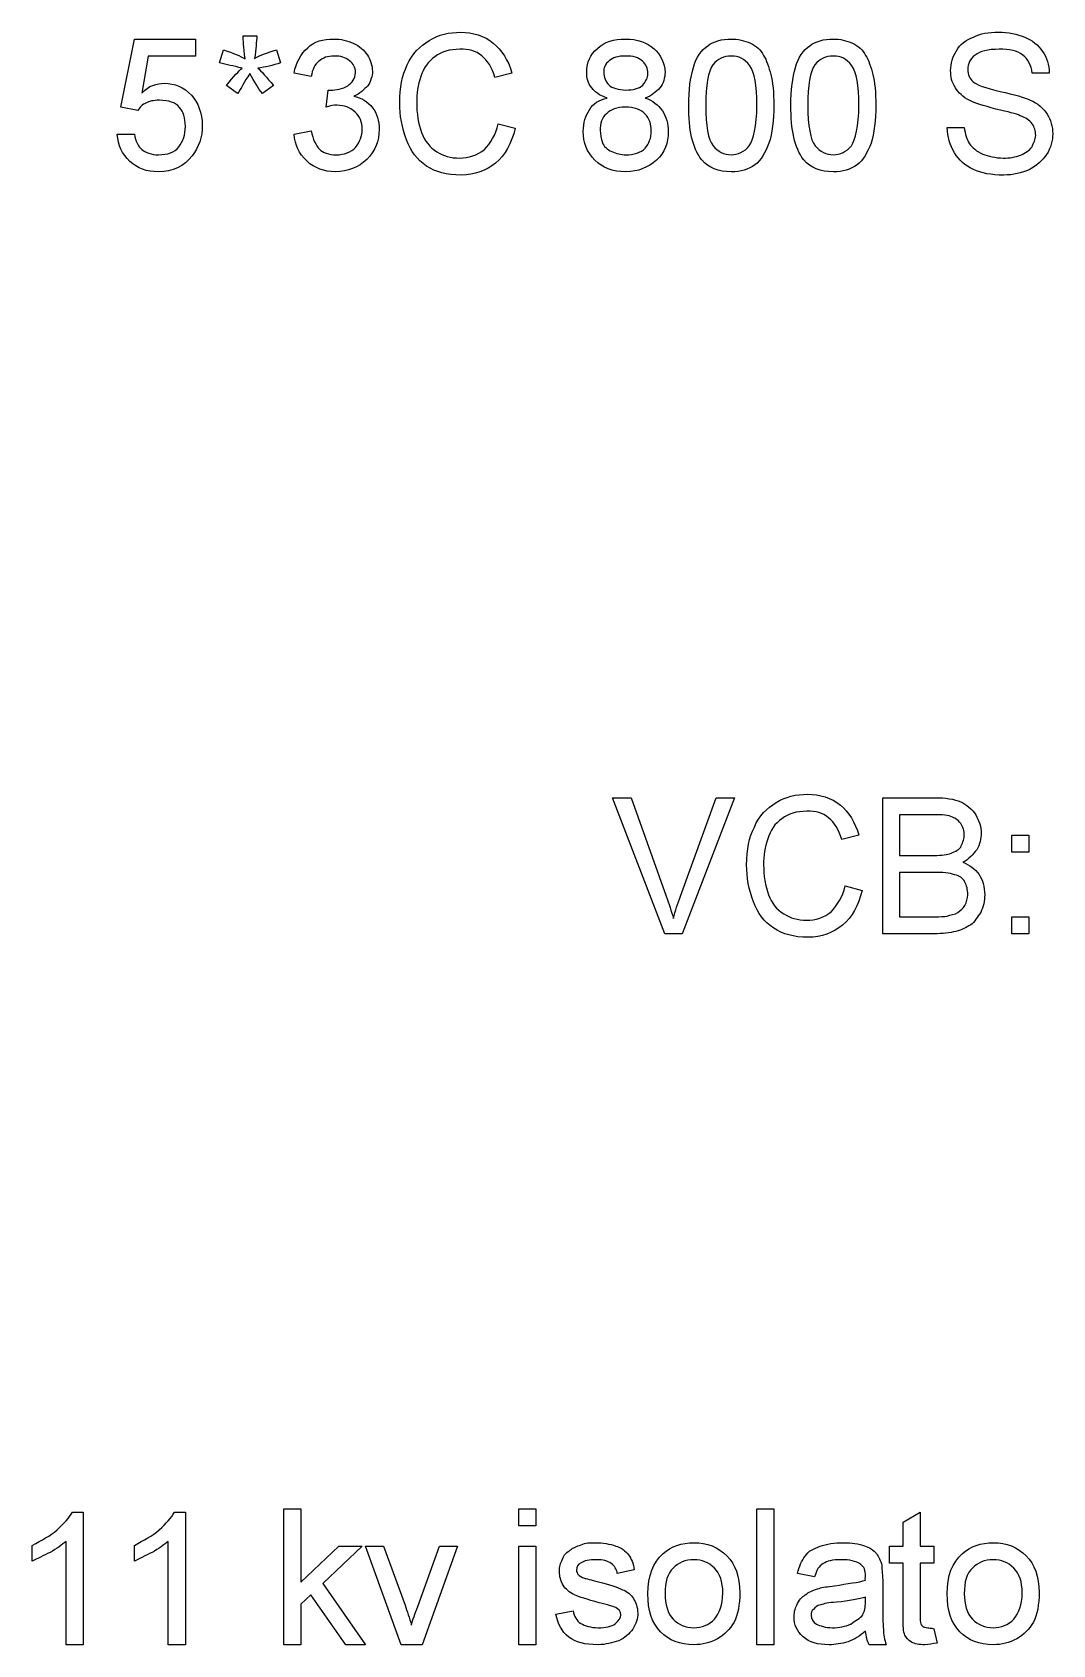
# Model space of a CAD drawing. Header units: millimetres. Extents: x 12 to 286, y 8 to 173.
# Drawn here: x 186.97 to 197.56, y 56.13 to 72.85 of the extents above; entities that cross this region are included whole.
import ezdxf

# ---------------------------------------------------------------- set-up
doc = ezdxf.new("R2010")
doc.units = ezdxf.units.MM
doc.layers.get('0').update_dxf_attribs({"linetype": 'CONTINUOUS'})

msp = doc.modelspace()

# ---------------------------------------------------------------- linework, layer by layer
at = {"color": 0}
for p, q in [((187.89, 72.0729), (188.031, 72.7784)), ((188.031, 72.7784), (188.666, 72.7784)), ((188.666, 72.7784), (188.666, 72.602)), ((189.159, 72.8126), (189.301, 72.8126)), ((188.174, 72.602), (188.108, 72.2175)), ((188.666, 72.602), (188.174, 72.602)), ((188.913, 72.5318), (188.957, 72.6666)), ((189.504, 72.6666), (189.548, 72.5318)), ((189.865, 72.3896), (189.688, 72.4256)), ((191.947, 72.4242), (191.771, 72.3801)), ((192.899, 72.4299), (192.899, 72.4299)), ((197.52, 72.4256), (197.343, 72.4256)), ((189.101, 72.2133), (188.988, 72.2947)), ((189.475, 72.2947), (189.359, 72.2133)), ((190.022, 72.0729), (190.04, 72.2492)), ((188.067, 72.0369), (187.89, 72.0729)), ((192.933, 72.1663), (192.933, 72.1663)), ((193.781, 72.0894), (193.781, 72.0894)), ((194.84, 72.0894), (194.84, 72.0894)), ((187.854, 71.7903), (188.031, 71.7903)), ((189.688, 71.7903), (189.865, 71.8263)), ((191.805, 71.8993), (191.981, 71.8524)), ((196.461, 71.8605), (196.638, 71.8605)), ((193.532, 63.5), (192.989, 64.9111)), ((192.989, 64.9111), (193.182, 64.9111)), ((193.182, 64.9111), (193.548, 63.8888)), ((193.696, 63.8888), (194.064, 64.9111)), ((194.256, 64.9111), (193.713, 63.5)), ((194.064, 64.9111), (194.256, 64.9111)), ((195.792, 63.5), (195.792, 64.9111)), ((195.792, 64.9111), (196.335, 64.9111)), ((196.27, 64.7347), (195.968, 64.7347)), ((195.968, 64.7347), (195.968, 64.3117)), ((195.545, 64.5213), (195.369, 64.4783)), ((197.133, 64.346), (197.133, 64.5223)), ((197.133, 64.5223), (197.309, 64.5223)), ((197.309, 64.5223), (197.309, 64.346)), ((195.968, 64.3117), (196.295, 64.3117)), ((197.309, 64.346), (197.133, 64.346)), ((196.317, 64.1354), (195.968, 64.1354)), ((195.968, 64.1354), (195.968, 63.6764)), ((195.403, 63.996), (195.579, 63.9491)), ((195.968, 63.6764), (196.329, 63.6764)), ((197.133, 63.5), (197.133, 63.6764)), ((197.133, 63.6764), (197.309, 63.6764)), ((197.309, 63.6764), (197.309, 63.5)), ((193.713, 63.5), (193.532, 63.5)), ((196.326, 63.5), (195.792, 63.5)), ((197.309, 63.5), (197.133, 63.5)), ((189.582, 56.1277), (189.582, 57.5388)), ((189.582, 57.5388), (189.758, 57.5388)), ((189.758, 57.5388), (189.758, 56.7778)), ((192.017, 57.3624), (192.017, 57.5388)), ((192.017, 57.5388), (192.194, 57.5388)), ((192.194, 57.5388), (192.194, 57.3624)), ((194.487, 56.1277), (194.487, 57.5388)), ((194.487, 57.5388), (194.663, 57.5388)), ((194.663, 57.5388), (194.663, 56.1277)), ((187.388, 57.5028), (187.501, 57.5028)), ((187.501, 57.5028), (187.501, 56.1277)), ((188.447, 57.5028), (188.56, 57.5028)), ((188.56, 57.5028), (188.56, 56.1277)), ((192.194, 57.3624), (192.017, 57.3624)), ((196.004, 57.3994), (196.18, 57.5014)), ((196.004, 57.15), (196.004, 57.3994)), ((196.18, 57.5014), (196.18, 57.15)), ((187.325, 56.1277), (187.325, 57.1997)), ((188.383, 56.1277), (188.383, 57.1997)), ((186.972, 56.9958), (186.972, 57.1581)), ((188.031, 56.9958), (188.031, 57.1581)), ((189.758, 56.7778), (190.153, 57.15)), ((190.394, 57.15), (189.986, 56.7641)), ((190.153, 57.15), (190.394, 57.15)), ((190.798, 56.1277), (190.43, 57.15)), ((190.43, 57.15), (190.616, 57.15)), ((190.616, 57.15), (190.839, 56.5383)), ((190.971, 56.5256), (191.196, 57.15)), ((191.382, 57.15), (191.017, 56.1277)), ((191.196, 57.15), (191.382, 57.15)), ((192.017, 56.1277), (192.017, 57.15)), ((192.017, 57.15), (192.194, 57.15)), ((192.194, 57.15), (192.194, 56.1277)), ((195.862, 56.9736), (195.862, 57.15)), ((195.862, 57.15), (196.004, 57.15)), ((196.18, 57.15), (196.321, 57.15)), ((196.321, 57.15), (196.321, 56.9736)), ((193.216, 56.9034), (193.04, 56.8674)), ((195.086, 56.8332), (194.91, 56.8674)), ((196.004, 56.9736), (195.862, 56.9736)), ((196.004, 56.4212), (196.004, 56.9736)), ((196.321, 56.9736), (196.18, 56.9736)), ((196.18, 56.9736), (196.18, 56.4321)), ((189.986, 56.7641), (190.43, 56.1277)), ((195.792, 56.7986), (195.792, 56.5891)), ((189.861, 56.6455), (189.758, 56.5492)), ((189.758, 56.5492), (189.758, 56.1277)), ((190.223, 56.1277), (189.861, 56.6455)), ((193.358, 56.6568), (193.358, 56.6568)), ((195.614, 56.5725), (195.615, 56.6208)), ((196.461, 56.6568), (196.461, 56.6568)), ((192.404, 56.4444), (192.581, 56.4804)), ((195.615, 56.2681), (195.615, 56.2681)), ((196.321, 56.2942), (196.357, 56.1439)), ((187.501, 56.1277), (187.325, 56.1277)), ((188.56, 56.1277), (188.383, 56.1277)), ((189.758, 56.1277), (189.582, 56.1277)), ((190.43, 56.1277), (190.223, 56.1277)), ((191.017, 56.1277), (190.798, 56.1277)), ((192.194, 56.1277), (192.017, 56.1277)), ((194.663, 56.1277), (194.487, 56.1277)), ((195.828, 56.1277), (195.651, 56.1277))]:
    msp.add_line(p, q, dxfattribs=at)
for points in [[(189.179, 72.5745), (189.161, 72.6997), (189.161, 72.7699), (189.159, 72.8126)], [(189.301, 72.8126), (189.298, 72.7509), (189.291, 72.6708), (189.278, 72.5759)], [(189.829, 72.686), (189.89, 72.7548), (189.992, 72.7784), (190.1, 72.7784)], [(190.1, 72.7784), (190.167, 72.7784), (190.244, 72.7632), (190.306, 72.7329)], [(190.862, 72.5096), (190.913, 72.6267), (190.992, 72.704), (191.09, 72.7618)], [(191.09, 72.7618), (191.181, 72.8253), (191.298, 72.8486), (191.417, 72.8486)], [(191.417, 72.8486), (191.539, 72.8486), (191.663, 72.8116), (191.754, 72.7371)], [(191.754, 72.7371), (191.839, 72.6652), (191.91, 72.5579), (191.947, 72.4242)], [(192.833, 72.6793), (192.905, 72.7548), (193.004, 72.7784), (193.126, 72.7784)], [(193.126, 72.7784), (193.244, 72.7784), (193.347, 72.7438), (193.421, 72.6779)], [(193.977, 72.7082), (194.035, 72.7548), (194.123, 72.7784), (194.222, 72.7784)], [(194.222, 72.7784), (194.288, 72.7784), (194.361, 72.7632), (194.422, 72.7343)], [(195.035, 72.7082), (195.093, 72.7548), (195.181, 72.7784), (195.281, 72.7784)], [(195.281, 72.7784), (195.346, 72.7784), (195.419, 72.7632), (195.48, 72.7343)], [(196.558, 72.6556), (196.59, 72.7244), (196.657, 72.7675), (196.734, 72.7989)], [(196.734, 72.7989), (196.803, 72.8363), (196.897, 72.8486), (196.992, 72.8486)], [(196.992, 72.8486), (197.095, 72.8486), (197.188, 72.832), (197.268, 72.7975)], [(197.268, 72.7975), (197.338, 72.7685), (197.408, 72.7135), (197.451, 72.6489)], [(188.957, 72.6666), (189.056, 72.6324), (189.132, 72.6006), (189.179, 72.5745)], [(189.278, 72.5759), (189.34, 72.6172), (189.418, 72.6391), (189.504, 72.6666)], [(189.688, 72.4256), (189.709, 72.5371), (189.756, 72.6239), (189.829, 72.686)], [(190.106, 72.602), (190.033, 72.602), (189.989, 72.584), (189.946, 72.548)], [(190.263, 72.5537), (190.219, 72.5897), (190.169, 72.602), (190.106, 72.602)], [(190.306, 72.7329), (190.362, 72.7068), (190.417, 72.6613), (190.45, 72.6101)], [(190.45, 72.6101), (190.477, 72.5674), (190.5, 72.5029), (190.5, 72.4447)], [(191.149, 72.595), (191.075, 72.5456), (191.029, 72.474), (191.002, 72.3882)], [(191.408, 72.6722), (191.297, 72.6722), (191.218, 72.6461), (191.149, 72.595)], [(191.634, 72.6034), (191.572, 72.6599), (191.499, 72.6722), (191.408, 72.6722)], [(191.771, 72.3801), (191.739, 72.4863), (191.693, 72.5565), (191.634, 72.6034)], [(192.723, 72.4366), (192.723, 72.5413), (192.758, 72.6144), (192.833, 72.6793)], [(193.128, 72.602), (193.045, 72.602), (192.993, 72.5854), (192.956, 72.5509)], [(193.3, 72.5495), (193.259, 72.5897), (193.205, 72.602), (193.128, 72.602)], [(193.421, 72.6779), (193.486, 72.62), (193.535, 72.5276), (193.535, 72.4323)], [(193.83, 72.4835), (193.858, 72.5911), (193.912, 72.6613), (193.977, 72.7082)], [(194.221, 72.602), (194.141, 72.602), (194.083, 72.5717), (194.032, 72.5124)], [(194.414, 72.5001), (194.356, 72.5784), (194.302, 72.602), (194.221, 72.602)], [(194.422, 72.7343), (194.48, 72.7082), (194.528, 72.6641), (194.557, 72.6087)], [(194.557, 72.6087), (194.587, 72.5632), (194.612, 72.4863), (194.633, 72.409)], [(194.888, 72.4835), (194.917, 72.5911), (194.97, 72.6613), (195.035, 72.7082)], [(195.279, 72.602), (195.199, 72.602), (195.141, 72.5717), (195.09, 72.5124)], [(195.472, 72.5001), (195.414, 72.5784), (195.36, 72.602), (195.279, 72.602)], [(195.48, 72.7343), (195.538, 72.7082), (195.586, 72.6641), (195.615, 72.6087)], [(195.615, 72.6087), (195.646, 72.5632), (195.67, 72.4863), (195.691, 72.409)], [(196.497, 72.4531), (196.497, 72.5276), (196.518, 72.5921), (196.558, 72.6556)], [(196.751, 72.6101), (196.697, 72.577), (196.674, 72.5181), (196.674, 72.4598)], [(196.999, 72.6722), (196.883, 72.6722), (196.803, 72.6514), (196.751, 72.6101)], [(197.245, 72.6101), (197.188, 72.6599), (197.108, 72.6722), (196.999, 72.6722)], [(197.343, 72.4256), (197.334, 72.5068), (197.302, 72.5674), (197.245, 72.6101)], [(197.451, 72.6489), (197.493, 72.5911), (197.517, 72.5082), (197.52, 72.4256)], [(189.148, 72.4764), (189.057, 72.5001), (188.987, 72.511), (188.913, 72.5318)], [(188.988, 72.2947), (189.061, 72.3953), (189.116, 72.4475), (189.148, 72.4764)], [(189.228, 72.42), (189.169, 72.3318), (189.137, 72.2616), (189.101, 72.2133)], [(189.359, 72.2133), (189.315, 72.2644), (189.279, 72.3332), (189.228, 72.42)], [(189.548, 72.5318), (189.466, 72.5039), (189.388, 72.4863), (189.311, 72.4764)], [(189.311, 72.4764), (189.345, 72.4489), (189.403, 72.3829), (189.475, 72.2947)], [(189.946, 72.548), (189.901, 72.5191), (189.877, 72.4598), (189.865, 72.3896)], [(190.244, 72.2919), (190.288, 72.3304), (190.324, 72.3678), (190.324, 72.4299)], [(190.324, 72.4299), (190.324, 72.4902), (190.303, 72.5205), (190.263, 72.5537)], [(190.5, 72.4447), (190.5, 72.3953), (190.483, 72.3388), (190.452, 72.2933)], [(190.783, 72.1184), (190.783, 72.2768), (190.809, 72.3981), (190.862, 72.5096)], [(192.774, 72.2711), (192.734, 72.3223), (192.723, 72.3717), (192.723, 72.4366)], [(192.956, 72.5509), (192.91, 72.5219), (192.899, 72.4764), (192.899, 72.4299)], [(192.899, 72.4299), (192.899, 72.3868), (192.917, 72.3332), (192.954, 72.3)], [(193.358, 72.4214), (193.358, 72.474), (193.339, 72.5152), (193.3, 72.5495)], [(193.303, 72.2986), (193.333, 72.3388), (193.358, 72.3731), (193.358, 72.4214)], [(193.535, 72.4323), (193.535, 72.3801), (193.517, 72.3166), (193.482, 72.2711)], [(193.781, 72.0894), (193.781, 72.2545), (193.798, 72.3801), (193.83, 72.4835)], [(194.032, 72.5124), (193.981, 72.4422), (193.958, 72.2947), (193.958, 72.0908)], [(194.487, 72.0908), (194.487, 72.3015), (194.462, 72.4323), (194.414, 72.5001)], [(194.633, 72.409), (194.651, 72.336), (194.663, 72.2231), (194.663, 72.0894)], [(194.84, 72.0894), (194.84, 72.2545), (194.856, 72.3801), (194.888, 72.4835)], [(195.09, 72.5124), (195.039, 72.4422), (195.016, 72.2947), (195.016, 72.0908)], [(195.545, 72.0908), (195.545, 72.3015), (195.52, 72.4323), (195.472, 72.5001)], [(195.691, 72.409), (195.709, 72.336), (195.721, 72.2231), (195.721, 72.0894)], [(196.547, 72.2739), (196.508, 72.3304), (196.497, 72.3868), (196.497, 72.4531)], [(196.674, 72.4598), (196.674, 72.409), (196.692, 72.3678), (196.729, 72.3346)], [(188.108, 72.2175), (188.181, 72.2962), (188.262, 72.3194), (188.345, 72.3194)], [(188.345, 72.3194), (188.444, 72.3194), (188.547, 72.2782), (188.623, 72.1967)], [(190.04, 72.2492), (190.04, 72.2478), (190.059, 72.2478), (190.066, 72.2478)], [(190.066, 72.2478), (190.124, 72.2478), (190.191, 72.263), (190.244, 72.2919)], [(190.452, 72.2933), (190.412, 72.2559), (190.372, 72.2104), (190.308, 72.1843)], [(191.002, 72.3882), (190.97, 72.3015), (190.959, 72.2119), (190.959, 72.1198)], [(192.933, 72.1663), (192.851, 72.1953), (192.81, 72.2256), (192.774, 72.2711)], [(192.954, 72.3), (192.985, 72.2725), (193.05, 72.2492), (193.129, 72.2492)], [(193.129, 72.2492), (193.202, 72.2492), (193.266, 72.2658), (193.303, 72.2986)], [(193.482, 72.2711), (193.442, 72.2298), (193.398, 72.1914), (193.328, 72.1663)], [(196.696, 72.1402), (196.621, 72.1776), (196.578, 72.2217), (196.547, 72.2739)], [(196.729, 72.3346), (196.758, 72.3085), (196.858, 72.2683), (197.011, 72.2341)], [(188.151, 72.1127), (188.112, 72.1032), (188.088, 72.0686), (188.067, 72.0369)], [(188.292, 72.1431), (188.226, 72.1431), (188.185, 72.1335), (188.151, 72.1127)], [(188.499, 72.07), (188.455, 72.1198), (188.39, 72.1431), (188.292, 72.1431)], [(188.56, 71.8714), (188.56, 71.9638), (188.539, 72.0217), (188.499, 72.07)], [(188.623, 72.1967), (188.689, 72.1212), (188.736, 72.0108), (188.736, 71.8827)], [(190.136, 72.0908), (190.097, 72.0961), (190.067, 72.0852), (190.022, 72.0729)], [(190.321, 72.0203), (190.262, 72.0729), (190.211, 72.0908), (190.136, 72.0908)], [(190.308, 72.1843), (190.384, 72.1748), (190.454, 72.1251), (190.501, 72.0658)], [(190.854, 71.7338), (190.806, 71.8605), (190.783, 71.9818), (190.783, 72.1184)], [(190.959, 72.1198), (190.959, 72.0079), (190.976, 71.8965), (191.01, 71.8083)], [(192.752, 72.0439), (192.785, 72.1127), (192.855, 72.1445), (192.933, 72.1663)], [(193.124, 72.0729), (193.033, 72.0729), (192.972, 72.0492), (192.928, 72.0027)], [(193.325, 72.0027), (193.28, 72.0492), (193.213, 72.0729), (193.124, 72.0729)], [(193.328, 72.1663), (193.405, 72.1431), (193.465, 72.0947), (193.507, 72.034)], [(193.915, 71.5243), (193.815, 71.6552), (193.781, 71.8372), (193.781, 72.0894)], [(193.958, 72.0908), (193.958, 71.8799), (193.982, 71.7338), (194.033, 71.6717)], [(194.409, 71.6717), (194.451, 71.7381), (194.487, 71.8728), (194.487, 72.0908)], [(194.663, 72.0894), (194.663, 71.9377), (194.647, 71.8012), (194.613, 71.6979)], [(194.973, 71.5243), (194.874, 71.6552), (194.84, 71.8372), (194.84, 72.0894)], [(195.016, 72.0908), (195.016, 71.8799), (195.041, 71.7338), (195.092, 71.6717)], [(195.468, 71.6717), (195.509, 71.7381), (195.545, 71.8728), (195.545, 72.0908)], [(195.721, 72.0894), (195.721, 71.9377), (195.705, 71.8012), (195.672, 71.6979)], [(196.967, 72.052), (196.833, 72.0894), (196.747, 72.1127), (196.696, 72.1402)], [(197.011, 72.2341), (197.157, 72.2051), (197.268, 72.1692), (197.323, 72.1445)], [(197.323, 72.1445), (197.397, 72.1169), (197.46, 72.0563), (197.499, 71.9984)], [(190.394, 71.8425), (190.394, 71.9212), (190.371, 71.9737), (190.321, 72.0203)], [(190.501, 72.0658), (190.547, 72.0079), (190.57, 71.9307), (190.57, 71.84)], [(192.687, 71.8206), (192.687, 71.9116), (192.709, 71.9847), (192.752, 72.0439)], [(192.928, 72.0027), (192.876, 71.9681), (192.863, 71.8979), (192.863, 71.8287)], [(193.392, 71.8234), (193.392, 71.8965), (193.371, 71.9543), (193.325, 72.0027)], [(193.507, 72.034), (193.546, 71.9737), (193.569, 71.9007), (193.569, 71.815)], [(197.219, 71.9832), (197.177, 72.0037), (197.098, 72.0203), (196.967, 72.052)], [(197.343, 71.8979), (197.309, 71.9434), (197.279, 71.9596), (197.219, 71.9832)], [(197.499, 71.9984), (197.532, 71.9406), (197.556, 71.8714), (197.556, 71.7945)], [(187.985, 71.5091), (187.901, 71.5906), (187.865, 71.6732), (187.854, 71.7903)], [(188.031, 71.7903), (188.043, 71.7201), (188.069, 71.6675), (188.109, 71.6319)], [(188.492, 71.6594), (188.536, 71.7215), (188.56, 71.7832), (188.56, 71.8714)], [(188.736, 71.8827), (188.736, 71.7656), (188.7, 71.6552), (188.631, 71.5656)], [(189.822, 71.5105), (189.735, 71.5931), (189.699, 71.676), (189.688, 71.7903)], [(189.865, 71.8263), (189.884, 71.7381), (189.913, 71.6746), (189.951, 71.6361)], [(190.325, 71.6552), (190.371, 71.7158), (190.394, 71.7684), (190.394, 71.8425)], [(190.57, 71.84), (190.57, 71.7243), (190.528, 71.6153), (190.442, 71.5299)], [(191.062, 71.4608), (190.96, 71.5285), (190.901, 71.6153), (190.854, 71.7338)], [(191.01, 71.8083), (191.039, 71.7254), (191.097, 71.6523), (191.169, 71.6082)], [(191.662, 71.6333), (191.722, 71.6979), (191.78, 71.7808), (191.805, 71.8993)], [(191.981, 71.8524), (191.944, 71.6964), (191.877, 71.574), (191.777, 71.4911)], [(192.808, 71.5215), (192.723, 71.6082), (192.687, 71.7007), (192.687, 71.8206)], [(192.863, 71.8287), (192.863, 71.7959), (192.872, 71.7434), (192.887, 71.7035)], [(193.328, 71.647), (193.369, 71.694), (193.392, 71.7518), (193.392, 71.8234)], [(193.569, 71.815), (193.569, 71.7021), (193.529, 71.6015), (193.447, 71.5215)], [(196.537, 71.5987), (196.488, 71.6802), (196.464, 71.7628), (196.461, 71.8605)], [(196.638, 71.8605), (196.646, 71.7917), (196.665, 71.7352), (196.694, 71.6911)], [(197.341, 71.6594), (197.356, 71.7035), (197.379, 71.7352), (197.379, 71.7793)], [(197.379, 71.7793), (197.379, 71.8287), (197.367, 71.8647), (197.343, 71.8979)], [(197.556, 71.7945), (197.556, 71.7282), (197.535, 71.647), (197.492, 71.5793)], [(188.109, 71.6319), (188.146, 71.6015), (188.206, 71.5779), (188.283, 71.5779)], [(188.631, 71.5656), (188.546, 71.4608), (188.429, 71.4015), (188.281, 71.4015)], [(188.283, 71.5779), (188.376, 71.5779), (188.448, 71.6058), (188.492, 71.6594)], [(189.951, 71.6361), (189.985, 71.6015), (190.047, 71.5779), (190.123, 71.5779)], [(190.123, 71.5779), (190.208, 71.5779), (190.278, 71.6044), (190.325, 71.6552)], [(191.169, 71.6082), (191.229, 71.567), (191.318, 71.5437), (191.403, 71.5437)], [(191.403, 71.5437), (191.498, 71.5437), (191.591, 71.5726), (191.662, 71.6333)], [(192.887, 71.7035), (192.895, 71.6689), (192.935, 71.6333), (192.983, 71.6111)], [(192.983, 71.6111), (193.027, 71.5906), (193.08, 71.5779), (193.129, 71.5779)], [(193.129, 71.5779), (193.211, 71.5779), (193.284, 71.6015), (193.328, 71.647)], [(194.033, 71.6717), (194.083, 71.6139), (194.148, 71.5779), (194.222, 71.5779)], [(194.222, 71.5779), (194.291, 71.5779), (194.359, 71.6097), (194.409, 71.6717)], [(194.613, 71.6979), (194.575, 71.6015), (194.532, 71.52), (194.467, 71.4735)], [(195.092, 71.6717), (195.141, 71.6139), (195.206, 71.5779), (195.281, 71.5779)], [(195.281, 71.5779), (195.349, 71.5779), (195.417, 71.6097), (195.468, 71.6717)], [(195.672, 71.6979), (195.633, 71.6015), (195.591, 71.52), (195.526, 71.4735)], [(196.734, 71.4252), (196.642, 71.4678), (196.585, 71.5215), (196.537, 71.5987)], [(196.694, 71.6911), (196.716, 71.6566), (196.77, 71.6111), (196.831, 71.5836)], [(196.831, 71.5836), (196.887, 71.567), (196.963, 71.5437), (197.042, 71.5437)], [(197.042, 71.5437), (197.105, 71.5437), (197.17, 71.5532), (197.222, 71.574)], [(197.222, 71.574), (197.269, 71.5959), (197.314, 71.6234), (197.341, 71.6594)], [(197.492, 71.5793), (197.448, 71.5243), (197.39, 71.4597), (197.312, 71.4223)], [(188.281, 71.4015), (188.159, 71.4015), (188.062, 71.4375), (187.985, 71.5091)], [(190.117, 71.4015), (189.997, 71.4015), (189.901, 71.4389), (189.822, 71.5105)], [(190.442, 71.5299), (190.351, 71.4484), (190.248, 71.4015), (190.117, 71.4015)], [(191.42, 71.3673), (191.273, 71.3673), (191.154, 71.399), (191.062, 71.4608)], [(191.777, 71.4911), (191.678, 71.4142), (191.561, 71.3673), (191.42, 71.3673)], [(193.128, 71.4015), (192.99, 71.4015), (192.889, 71.4417), (192.808, 71.5215)], [(193.447, 71.5215), (193.359, 71.4484), (193.26, 71.4015), (193.128, 71.4015)], [(194.222, 71.4015), (194.086, 71.4015), (193.989, 71.4431), (193.915, 71.5243)], [(194.467, 71.4735), (194.397, 71.4252), (194.32, 71.4015), (194.222, 71.4015)], [(195.281, 71.4015), (195.144, 71.4015), (195.048, 71.4431), (194.973, 71.5243)], [(195.526, 71.4735), (195.455, 71.4252), (195.378, 71.4015), (195.281, 71.4015)], [(197.049, 71.3673), (196.916, 71.3673), (196.818, 71.3863), (196.734, 71.4252)], [(197.312, 71.4223), (197.233, 71.3906), (197.146, 71.3673), (197.049, 71.3673)], [(194.688, 64.86), (194.779, 64.922), (194.896, 64.9471), (195.014, 64.9471)], [(195.014, 64.9471), (195.137, 64.9471), (195.261, 64.9097), (195.354, 64.8353)], [(196.335, 64.9111), (196.441, 64.9111), (196.534, 64.8974), (196.601, 64.8684)], [(194.461, 64.6067), (194.511, 64.7252), (194.59, 64.8021), (194.688, 64.86)], [(195.006, 64.7707), (194.895, 64.7707), (194.816, 64.7442), (194.747, 64.6934)], [(195.232, 64.7001), (195.17, 64.758), (195.097, 64.7707), (195.006, 64.7707)], [(195.354, 64.8353), (195.437, 64.7622), (195.509, 64.6561), (195.545, 64.5213)], [(196.499, 64.7153), (196.455, 64.7347), (196.377, 64.7347), (196.27, 64.7347)], [(196.602, 64.6423), (196.566, 64.685), (196.544, 64.7016), (196.499, 64.7153)], [(196.601, 64.8684), (196.657, 64.8409), (196.721, 64.794), (196.758, 64.7333)], [(196.758, 64.7333), (196.791, 64.674), (196.814, 64.6105), (196.814, 64.5446)], [(194.381, 64.2165), (194.381, 64.3738), (194.407, 64.4962), (194.461, 64.6067)], [(194.747, 64.6934), (194.673, 64.6437), (194.627, 64.5721), (194.6, 64.4853)], [(195.369, 64.4783), (195.337, 64.583), (195.291, 64.6546), (195.232, 64.7001)], [(196.638, 64.5199), (196.638, 64.5679), (196.627, 64.6081), (196.602, 64.6423)], [(196.814, 64.5446), (196.814, 64.4881), (196.799, 64.426), (196.767, 64.371)], [(194.6, 64.4853), (194.568, 64.3999), (194.557, 64.3089), (194.557, 64.2165)], [(196.485, 64.3283), (196.529, 64.3474), (196.574, 64.3654), (196.601, 64.3971)], [(196.601, 64.3971), (196.614, 64.437), (196.638, 64.4715), (196.638, 64.5199)], [(194.452, 63.832), (194.404, 63.959), (194.381, 64.0803), (194.381, 64.2165)], [(194.557, 64.2165), (194.557, 64.1064), (194.574, 63.9946), (194.608, 63.905)], [(196.295, 64.3117), (196.38, 64.3117), (196.446, 64.317), (196.485, 64.3283)], [(196.767, 64.371), (196.727, 64.3213), (196.689, 64.2744), (196.624, 64.2415)], [(196.624, 64.2415), (196.69, 64.2165), (196.752, 64.1738), (196.792, 64.1145)], [(196.538, 64.1117), (196.485, 64.1354), (196.413, 64.1354), (196.317, 64.1354)], [(196.645, 64.0348), (196.622, 64.0814), (196.59, 64.098), (196.538, 64.1117)], [(196.792, 64.1145), (196.827, 64.0623), (196.85, 63.9851), (196.85, 63.9039)], [(193.548, 63.8888), (193.573, 63.8182), (193.602, 63.73), (193.623, 63.6584)], [(193.623, 63.6584), (193.638, 63.7413), (193.668, 63.8129), (193.696, 63.8888)], [(194.608, 63.905), (194.637, 63.8224), (194.695, 63.7508), (194.766, 63.7067)], [(195.26, 63.73), (195.32, 63.7963), (195.378, 63.8789), (195.403, 63.996)], [(195.579, 63.9491), (195.542, 63.7949), (195.475, 63.6722), (195.377, 63.5896)], [(196.674, 63.905), (196.674, 63.9618), (196.664, 63.9988), (196.645, 64.0348)], [(196.645, 63.7935), (196.661, 63.8334), (196.674, 63.8623), (196.674, 63.905)], [(196.85, 63.9039), (196.85, 63.8447), (196.836, 63.7783), (196.809, 63.7219)], [(194.662, 63.5593), (194.558, 63.6252), (194.501, 63.7124), (194.452, 63.832)], [(194.766, 63.7067), (194.829, 63.664), (194.917, 63.6404), (195.001, 63.6404)], [(195.001, 63.6404), (195.096, 63.6404), (195.189, 63.6707), (195.26, 63.73)], [(196.46, 63.6834), (196.493, 63.6997), (196.543, 63.7011), (196.572, 63.7191)], [(196.572, 63.7191), (196.601, 63.7452), (196.625, 63.7604), (196.645, 63.7935)], [(196.809, 63.7219), (196.771, 63.6736), (196.747, 63.6228), (196.705, 63.5924)], [(195.019, 63.464), (194.871, 63.464), (194.753, 63.4958), (194.662, 63.5593)], [(195.377, 63.5896), (195.276, 63.5109), (195.159, 63.464), (195.019, 63.464)], [(196.329, 63.6764), (196.388, 63.6764), (196.435, 63.6792), (196.46, 63.6834)], [(196.705, 63.5924), (196.654, 63.5663), (196.613, 63.5385), (196.552, 63.5233)], [(196.552, 63.5233), (196.485, 63.5109), (196.416, 63.5), (196.326, 63.5)], [(187.231, 57.3193), (187.3, 57.3842), (187.357, 57.4435), (187.388, 57.5028)], [(188.289, 57.3193), (188.359, 57.3842), (188.415, 57.4435), (188.447, 57.5028)], [(186.972, 57.1581), (187.071, 57.2121), (187.157, 57.2562), (187.231, 57.3193)], [(187.325, 57.1997), (187.282, 57.168), (187.227, 57.1225), (187.157, 57.084)], [(188.031, 57.1581), (188.13, 57.2121), (188.215, 57.2562), (188.289, 57.3193)], [(188.383, 57.1997), (188.341, 57.168), (188.286, 57.1225), (188.215, 57.084)], [(192.665, 57.1638), (192.708, 57.186), (192.761, 57.186), (192.814, 57.186)], [(192.814, 57.186), (192.887, 57.186), (192.964, 57.1733), (193.023, 57.1514)], [(193.515, 57.0727), (193.596, 57.15), (193.708, 57.186), (193.835, 57.186)], [(193.835, 57.186), (193.967, 57.186), (194.088, 57.1405), (194.177, 57.0495)], [(195.145, 57.1486), (195.206, 57.1733), (195.294, 57.186), (195.384, 57.186)], [(195.384, 57.186), (195.469, 57.186), (195.548, 57.1747), (195.603, 57.1528)], [(196.619, 57.0727), (196.701, 57.15), (196.813, 57.186), (196.94, 57.186)], [(196.94, 57.186), (197.072, 57.186), (197.193, 57.1405), (197.281, 57.0495)], [(187.157, 57.084), (187.085, 57.0547), (187.027, 57.0149), (186.972, 56.9958)], [(188.215, 57.084), (188.143, 57.0547), (188.086, 57.0149), (188.031, 56.9958)], [(192.472, 57.0135), (192.482, 57.0632), (192.52, 57.0865), (192.556, 57.113)], [(192.556, 57.113), (192.58, 57.1334), (192.619, 57.15), (192.665, 57.1638)], [(193.023, 57.1514), (193.077, 57.1405), (193.128, 57.0978), (193.157, 57.059)], [(193.157, 57.059), (193.182, 57.0272), (193.207, 56.968), (193.216, 56.9034)], [(193.358, 56.6568), (193.358, 56.8441), (193.409, 56.9817), (193.515, 57.0727)], [(194.177, 57.0495), (194.263, 56.968), (194.31, 56.8318), (194.31, 56.6706)], [(194.91, 56.8674), (194.926, 56.9405), (194.951, 56.9997), (194.988, 57.0452)], [(194.988, 57.0452), (195.021, 57.1017), (195.077, 57.1253), (195.145, 57.1486)], [(195.603, 57.1528), (195.651, 57.1429), (195.701, 57.1045), (195.727, 57.0727)], [(195.727, 57.0727), (195.752, 57.0424), (195.772, 56.9997), (195.784, 56.9503)], [(196.461, 56.6568), (196.461, 56.8441), (196.514, 56.9817), (196.619, 57.0727)], [(197.281, 57.0495), (197.367, 56.968), (197.415, 56.8318), (197.415, 56.6706)], [(192.44, 56.884), (192.44, 56.9376), (192.45, 56.975), (192.472, 57.0135)], [(192.479, 56.745), (192.451, 56.793), (192.44, 56.8343), (192.44, 56.884)], [(192.665, 56.9764), (192.628, 56.9666), (192.617, 56.9309), (192.617, 56.902)], [(192.617, 56.902), (192.617, 56.884), (192.624, 56.8674), (192.637, 56.8537)], [(192.637, 56.8537), (192.643, 56.8427), (192.672, 56.8262), (192.699, 56.8166)], [(192.828, 57.0096), (192.741, 57.0096), (192.698, 56.9983), (192.665, 56.9764)], [(192.977, 56.9708), (192.939, 56.9969), (192.891, 57.0096), (192.828, 57.0096)], [(193.04, 56.8674), (193.033, 56.9115), (193.011, 56.9475), (192.977, 56.9708)], [(193.62, 56.9214), (193.558, 56.8688), (193.535, 56.7754), (193.535, 56.6568)], [(193.835, 57.0096), (193.741, 57.0096), (193.676, 56.9793), (193.62, 56.9214)], [(194.047, 56.9214), (193.984, 56.9845), (193.919, 57.0096), (193.835, 57.0096)], [(194.134, 56.6621), (194.134, 56.7849), (194.105, 56.8621), (194.047, 56.9214)], [(195.176, 56.9694), (195.129, 56.9461), (195.106, 56.8978), (195.086, 56.8332)], [(195.362, 57.0096), (195.268, 57.0096), (195.214, 56.9958), (195.176, 56.9694)], [(195.564, 56.9599), (195.512, 56.9969), (195.451, 57.0096), (195.362, 57.0096)], [(195.615, 56.8357), (195.615, 56.9048), (195.599, 56.9352), (195.564, 56.9599)], [(195.784, 56.9503), (195.779, 56.9267), (195.792, 56.8688), (195.792, 56.7986)], [(196.723, 56.9214), (196.661, 56.8688), (196.638, 56.7754), (196.638, 56.6568)], [(196.94, 57.0096), (196.846, 57.0096), (196.781, 56.9793), (196.723, 56.9214)], [(197.152, 56.9214), (197.088, 56.9845), (197.024, 57.0096), (196.94, 57.0096)], [(197.239, 56.6621), (197.239, 56.7849), (197.21, 56.8621), (197.152, 56.9214)], [(192.595, 56.6455), (192.539, 56.673), (192.505, 56.7034), (192.479, 56.745)], [(192.699, 56.8166), (192.712, 56.8166), (192.766, 56.7986), (192.845, 56.7806)], [(192.845, 56.7806), (192.957, 56.7531), (193.045, 56.72), (193.094, 56.6981)], [(193.094, 56.6981), (193.138, 56.6872), (193.182, 56.6455), (193.209, 56.6057)], [(195.004, 56.6554), (195.034, 56.6801), (195.085, 56.6995), (195.133, 56.7118)], [(195.133, 56.7118), (195.165, 56.7256), (195.221, 56.7298), (195.293, 56.738)], [(195.293, 56.738), (195.428, 56.7626), (195.545, 56.7739), (195.614, 56.7972)], [(195.614, 56.7972), (195.603, 56.8166), (195.615, 56.8304), (195.615, 56.8357)], [(190.839, 56.5383), (190.856, 56.4762), (190.886, 56.4032), (190.905, 56.3316)], [(190.905, 56.3316), (190.916, 56.388), (190.944, 56.4501), (190.971, 56.5256)], [(192.851, 56.5616), (192.723, 56.6014), (192.644, 56.6222), (192.595, 56.6455)], [(193.023, 56.5132), (192.992, 56.5256), (192.941, 56.5422), (192.851, 56.5616)], [(193.209, 56.6057), (193.228, 56.5697), (193.252, 56.5146), (193.252, 56.4554)], [(193.489, 56.2624), (193.392, 56.3563), (193.358, 56.4857), (193.358, 56.6568)], [(193.535, 56.6568), (193.535, 56.5506), (193.562, 56.4501), (193.62, 56.3922)], [(194.049, 56.3922), (194.098, 56.4568), (194.134, 56.5408), (194.134, 56.6621)], [(194.31, 56.6706), (194.31, 56.5464), (194.29, 56.4374), (194.251, 56.3633)], [(194.874, 56.4197), (194.874, 56.4776), (194.886, 56.5132), (194.91, 56.5549)], [(194.91, 56.5549), (194.933, 56.6071), (194.965, 56.6304), (195.004, 56.6554)], [(195.15, 56.5408), (195.108, 56.534), (195.094, 56.5161), (195.077, 56.4967)], [(195.312, 56.5686), (195.231, 56.5672), (195.181, 56.552), (195.15, 56.5408)], [(195.615, 56.6208), (195.548, 56.6), (195.447, 56.5838), (195.312, 56.5686)], [(195.585, 56.4388), (195.603, 56.4706), (195.614, 56.5132), (195.614, 56.5725)], [(195.792, 56.5891), (195.792, 56.4526), (195.794, 56.3425), (195.799, 56.286)], [(196.594, 56.2624), (196.497, 56.3563), (196.461, 56.4857), (196.461, 56.6568)], [(196.638, 56.6568), (196.638, 56.5506), (196.667, 56.4501), (196.723, 56.3922)], [(197.153, 56.3922), (197.203, 56.4568), (197.239, 56.5408), (197.239, 56.6621)], [(197.415, 56.6706), (197.415, 56.5464), (197.394, 56.4374), (197.356, 56.3633)], [(192.538, 56.2074), (192.46, 56.2695), (192.424, 56.3397), (192.404, 56.4444)], [(192.581, 56.4804), (192.591, 56.4226), (192.618, 56.3785), (192.661, 56.3481)], [(193.018, 56.3439), (193.052, 56.3795), (193.076, 56.4018), (193.076, 56.4374)], [(193.076, 56.4374), (193.076, 56.472), (193.058, 56.4942), (193.023, 56.5132)], [(193.252, 56.4554), (193.252, 56.4046), (193.235, 56.3411), (193.201, 56.2903)], [(193.62, 56.3922), (193.671, 56.3383), (193.748, 56.304), (193.835, 56.304)], [(193.835, 56.304), (193.913, 56.304), (193.991, 56.333), (194.049, 56.3922)], [(194.251, 56.3633), (194.208, 56.2913), (194.154, 56.231), (194.08, 56.188)], [(194.969, 56.2088), (194.897, 56.2723), (194.874, 56.3344), (194.874, 56.4197)], [(195.077, 56.4967), (195.05, 56.4829), (195.05, 56.4554), (195.05, 56.4321)], [(195.05, 56.4321), (195.05, 56.3989), (195.07, 56.3644), (195.107, 56.3397)], [(195.461, 56.3425), (195.509, 56.3785), (195.559, 56.4003), (195.585, 56.4388)], [(196.023, 56.2282), (196.004, 56.2599), (196.004, 56.3231), (196.004, 56.4212)], [(196.18, 56.4321), (196.18, 56.3908), (196.181, 56.3577), (196.187, 56.3453)], [(196.723, 56.3922), (196.776, 56.3383), (196.853, 56.304), (196.94, 56.304)], [(196.94, 56.304), (197.018, 56.304), (197.095, 56.333), (197.153, 56.3922)], [(197.356, 56.3633), (197.312, 56.2913), (197.259, 56.231), (197.183, 56.188)], [(192.841, 56.1277), (192.703, 56.1277), (192.607, 56.1538), (192.538, 56.2074)], [(192.661, 56.3481), (192.701, 56.3259), (192.766, 56.304), (192.843, 56.304)], [(192.843, 56.304), (192.917, 56.304), (192.98, 56.3164), (193.018, 56.3439)], [(193.201, 56.2903), (193.161, 56.2419), (193.12, 56.1979), (193.055, 56.1689)], [(193.835, 56.1277), (193.686, 56.1277), (193.577, 56.1728), (193.489, 56.2624)], [(194.08, 56.188), (193.999, 56.1495), (193.923, 56.1277), (193.835, 56.1277)], [(195.236, 56.1277), (195.118, 56.1277), (195.031, 56.1538), (194.969, 56.2088)], [(195.107, 56.3397), (195.137, 56.3259), (195.199, 56.304), (195.271, 56.304)], [(195.271, 56.304), (195.34, 56.304), (195.406, 56.3164), (195.461, 56.3425)], [(195.615, 56.2681), (195.556, 56.2169), (195.495, 56.1799), (195.433, 56.159)], [(195.651, 56.1277), (195.632, 56.1675), (195.621, 56.2144), (195.615, 56.2681)], [(195.799, 56.286), (195.801, 56.2363), (195.812, 56.177), (195.828, 56.1277)], [(196.092, 56.1552), (196.053, 56.1756), (196.037, 56.1979), (196.023, 56.2282)], [(196.187, 56.3453), (196.19, 56.3425), (196.199, 56.3217), (196.211, 56.315)], [(196.211, 56.315), (196.212, 56.315), (196.238, 56.304), (196.259, 56.304)], [(196.259, 56.304), (196.271, 56.304), (196.296, 56.2998), (196.321, 56.2942)], [(196.94, 56.1277), (196.791, 56.1277), (196.682, 56.1728), (196.594, 56.2624)], [(197.183, 56.188), (197.104, 56.1495), (197.028, 56.1277), (196.94, 56.1277)], [(193.055, 56.1689), (192.987, 56.1495), (192.921, 56.1277), (192.841, 56.1277)], [(195.433, 56.159), (195.362, 56.1386), (195.307, 56.1277), (195.236, 56.1277)], [(196.231, 56.1277), (196.167, 56.1277), (196.125, 56.1372), (196.092, 56.1552)], [(196.357, 56.1439), (196.31, 56.1386), (196.269, 56.1277), (196.231, 56.1277)]]:
    msp.add_open_spline(points, degree=3, dxfattribs=at)

doc.saveas('drawing.dxf')
